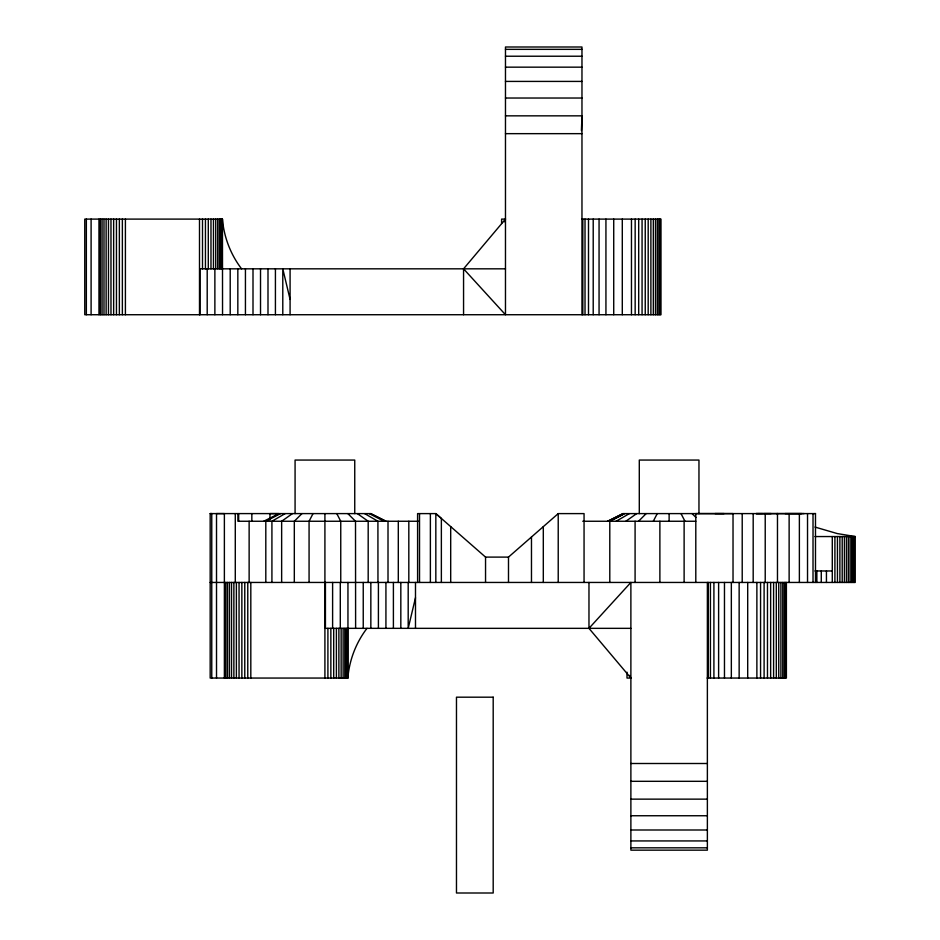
<?xml version="1.0" encoding="UTF-8"?>
<svg xmlns="http://www.w3.org/2000/svg" width="940" height="940" viewBox="0 0 940 940"><rect width="100%" height="100%" fill="white"/><g stroke="black" fill="none" stroke-linecap="round" stroke-linejoin="round"><path stroke-width="1.41" d="M581.425 130.578L581.966 115.843L505.473 115.843M211.758 678.057L211.758 513.581L210.172 513.593L210.172 678.057L347.859 678.057C349.328 660.103 356.048 642.643 366.988 628.343M415.492 597.746L408.195 628.343L408.195 582.447M504.322 221.793L505.473 219.102L501.596 219.102L501.596 223.497M313.032 513.604L309.072 521.254L309.072 582.447M653.288 521.254L657.248 513.604M463.561 314.724L463.561 268.828L505.473 219.102M627.004 672.206L627.004 678.057L630.881 678.057L588.969 628.343L630.881 582.447L630.881 850.159L707.374 850.159L707.374 582.447M301.963 513.604L294.314 521.254L294.314 582.447M638.53 521.254L646.18 513.604M417.595 582.447L417.595 513.604L435.831 513.604L485.545 557.103L508.493 557.103L558.219 513.604L584.057 513.604L584.057 582.447M292.458 513.604L281.647 521.254L281.647 582.447M625.852 521.254L636.674 513.604M285.173 513.604L271.918 521.254L271.918 582.447M616.135 521.254L629.377 513.604M280.578 513.604L265.808 521.254L265.808 582.447M613.362 519.338L623.22 514.239M610.025 521.254L624.795 513.604M263.717 521.254L279.016 513.604L269.98 513.593L269.98 519.973M607.581 521.254L622.879 513.604L815.485 513.593L815.485 582.447M607.933 521.254L623.232 513.604M762.657 513.581L756.113 513.593L771.094 513.581M776.828 513.581L777.674 513.581M505.473 49.35L581.966 49.35M505.473 56.224L581.966 56.224M505.473 67.163L581.966 67.163M505.473 81.416L581.966 81.416M505.473 98.03L581.966 98.03M505.473 133.656L581.966 133.656M241.58 268.828C230.641 254.517 223.92 237.056 222.451 219.102L84.764 219.102L84.764 314.724L660.985 314.724L660.985 219.102L581.696 219.102M505.473 268.828L200.02 268.828L200.02 314.724M763.574 513.581L804.111 513.593M814.757 513.593L815.485 513.593M210.172 513.593L370.806 513.604L386.105 521.254M785.123 513.593L801.691 513.593M418.441 521.254L237.926 521.254L237.926 513.593M582.765 521.254L695.8 521.254M814.933 536.552L855.236 536.552L855.236 582.447L210.172 582.447M814.933 570.968L832.288 570.968M630.881 628.343L325.428 628.343L325.428 582.447M707.103 678.057L786.392 678.057L786.392 582.447M630.881 763.503L707.374 763.503M630.881 781.316L707.374 781.316M630.881 799.141L707.374 799.141M630.881 815.744L707.374 815.744M630.881 829.997L707.374 829.997M630.881 840.936L707.374 840.936M630.881 847.821L707.374 847.821M715.023 513.581L724.07 513.593M855.236 536.552L837.211 533.556L815.004 527.07M370.454 513.604L385.753 521.254M369.244 513.604L384.025 521.254M364.661 513.604L377.915 521.254L377.962 582.447M357.365 513.604L368.186 521.254L368.186 582.447M692.075 513.604L695.905 517.423M347.859 513.604L355.508 521.254L355.614 628.343M463.561 268.828L505.473 314.724L505.473 47L581.966 47L581.966 314.724M681.007 513.604L684.966 521.254M336.79 513.604L340.75 521.254L340.75 582.447M629.73 675.366L630.881 678.057M290.084 299.425L282.787 268.828L282.787 314.724M251.838 513.593L251.838 521.254M238.666 513.593L238.666 521.254M854.249 536.552L854.249 582.447M853.05 536.552L853.05 582.447M851.675 536.552L851.675 582.447M850.113 536.552L850.113 582.447M848.362 536.552L848.362 582.447M846.458 536.552L846.458 582.447M844.402 536.552L844.402 582.447M842.205 536.552L842.205 582.447M839.89 536.552L839.89 582.447M837.446 536.552L837.446 582.447M834.908 536.552L834.908 582.447M832.288 536.552L832.288 582.447M826.436 570.968L826.436 582.447M821.278 570.968L821.278 582.447M816.86 570.968L816.86 582.447M813.018 513.593L813.018 582.447M807.531 513.593L807.531 582.447M799.376 513.593L799.376 582.447M789.13 513.593L789.13 582.447M785.511 582.447L785.511 678.057M784.301 582.447L784.301 678.057M782.761 582.447L782.761 678.057M780.905 582.447L780.905 678.057M778.743 582.447L778.743 678.057M777.474 513.593L777.474 582.447M776.311 582.447L776.311 678.057M773.596 582.447L773.596 678.057M770.647 582.447L770.647 678.057M767.475 582.447L767.475 678.057M765.219 513.593L765.219 582.447M764.102 582.447L764.102 678.057M760.566 582.447L760.566 678.057M756.876 582.447L756.876 678.057M753.187 513.593L753.187 582.447M747.7 582.447L747.7 678.057M742.212 513.593L742.212 582.447M739.145 582.447L739.145 678.057M733.024 582.447L733.024 513.593L695.8 513.581L695.8 582.447M731.343 582.447L731.343 678.057M724.47 582.447L724.47 678.057M718.618 582.447L718.618 678.057M713.907 582.447L713.907 678.057M710.428 582.447L710.428 678.057M708.243 582.447L708.243 678.057M698.961 513.604L698.961 460.06L639.294 460.06L639.294 513.604M684.12 521.254L684.12 582.447M669.127 513.604L669.127 521.254M660.103 219.102L660.103 314.724M659.88 521.254L659.88 582.447M658.893 219.102L658.893 314.724M657.354 219.102L657.354 314.724M655.497 219.102L655.497 314.724M653.335 219.102L653.335 314.724M650.891 219.102L650.891 314.724M648.189 219.102L648.189 314.724M645.24 219.102L645.24 314.724M642.067 219.102L642.067 314.724M638.695 219.102L638.695 314.724M635.158 219.102L635.158 314.724M635.087 521.254L635.087 582.447M631.468 219.102L631.468 314.724M622.292 219.102L622.292 314.724M613.726 219.102L613.726 314.724M609.79 521.254L609.79 582.447M605.936 219.102L605.936 314.724M599.062 219.102L599.062 314.724M593.211 219.102L593.211 314.724M588.969 582.447L588.969 628.343M588.499 219.102L588.499 314.724M585.021 219.102L585.021 314.724M582.823 219.102L582.823 314.724M558.219 513.604L558.219 582.447M543.308 526.647L543.308 582.447M531.476 536.999L531.476 582.447M508.493 557.103L508.493 582.447M485.545 557.103L485.545 582.447M450.695 526.611L450.695 582.447M441.365 582.447L441.365 518.457L435.831 513.604L435.831 582.447M430.379 513.604L430.379 582.447M419.522 513.604L419.522 582.447M415.492 582.447L415.492 628.343M408.818 521.254L408.818 582.447M400.828 582.447L400.828 628.343M398.302 521.254L398.302 582.447M393.402 582.447L393.402 628.343M388.009 521.254L388.009 582.447M385.929 582.447L385.929 628.343M378.409 582.447L378.409 628.343M370.842 582.447L370.842 628.343M363.24 582.447L363.24 628.343M354.744 513.604L354.744 460.06L295.078 460.06L295.078 513.604M347.953 582.447L347.953 628.343M347.859 628.343L347.859 678.057M347.671 628.343L347.671 678.057M347.083 628.343L347.083 678.057M346.12 628.343L346.12 678.057M344.792 628.343L344.792 678.057M343.123 628.343L343.123 678.057M341.138 628.343L341.138 678.057M340.292 582.447L340.292 628.343M338.882 628.343L338.882 678.057M336.391 628.343L336.391 678.057M333.7 628.343L333.7 678.057M332.607 582.447L332.607 628.343M330.856 628.343L330.856 678.057M327.907 628.343L327.907 678.057M324.911 513.604L324.911 678.057M290.084 268.828L290.084 314.724M275.42 268.828L275.42 314.724M267.994 268.828L267.994 314.724M260.521 268.828L260.521 314.724M253.001 268.828L253.001 314.724M250.816 582.447L250.816 678.057M249.135 521.254L249.135 582.447M247.772 582.447L247.772 678.057M245.434 268.828L245.434 314.724M244.776 582.447L244.776 678.057M241.862 582.447L241.862 678.057M239.054 582.447L239.054 678.057M237.832 268.828L237.832 314.724M236.387 582.447L236.387 678.057M235.282 513.593L235.282 582.447M233.872 582.447L233.872 678.057M231.534 582.447L231.534 678.057M230.206 268.828L230.206 314.724M229.407 582.447L229.407 678.057M227.48 582.447L227.48 678.057M225.8 582.447L225.8 678.057M224.378 678.057L224.378 513.593L216.517 513.581L216.517 678.057M222.451 219.102L222.545 314.724M222.251 219.102L222.251 268.828M221.675 219.102L221.675 268.828M220.7 219.102L220.7 268.828M219.373 219.102L219.373 268.828M217.716 219.102L217.716 268.828M215.73 219.102L215.73 268.828M214.872 268.828L214.872 314.724M213.474 219.102L213.474 268.828M210.983 219.102L210.983 268.828M208.292 219.102L208.292 268.828M207.2 268.828L207.2 314.724M205.449 219.102L205.449 268.828M202.5 219.102L202.5 268.828M199.503 219.102L199.503 314.724M125.408 219.102L125.408 314.724M122.365 219.102L122.365 314.724M119.368 219.102L119.368 314.724M116.454 219.102L116.454 314.724M113.646 219.102L113.646 314.724M110.979 219.102L110.979 314.724M108.464 219.102L108.464 314.724M106.126 219.102L106.126 314.724M103.987 219.102L103.987 314.724M102.072 219.102L102.072 314.724M100.392 219.102L100.392 314.724M98.97 219.102L98.97 314.724M91.098 219.102L91.098 314.724M86.351 219.102L86.351 314.724M493.195 697.186L456.476 697.186L456.476 893L493.195 893L493.195 697.186"/></g></svg>
